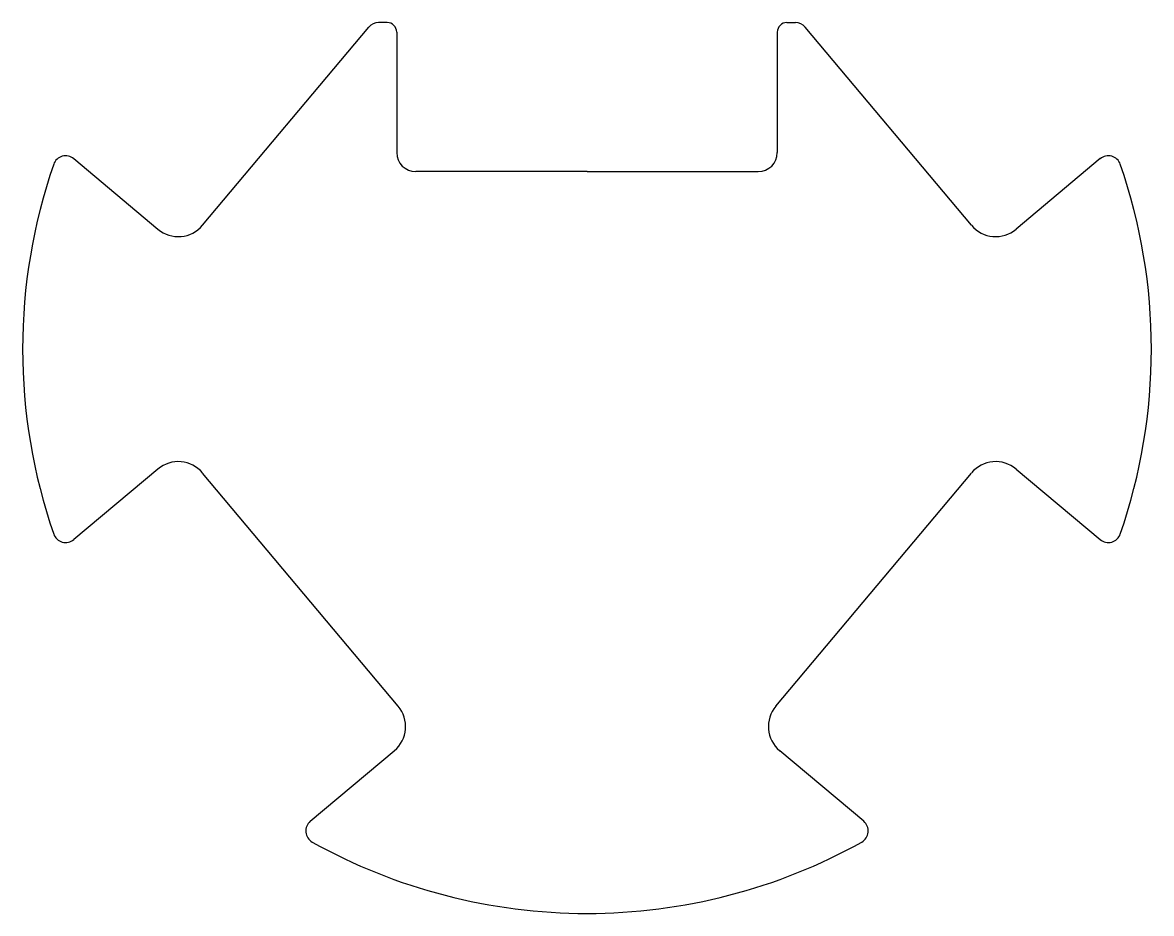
# Model space of a CAD drawing. Header units: millimetres. Extents: x -89 to 89, y -89 to 52.
import ezdxf

# ---------------------------------------------------------------- set-up
doc = ezdxf.new("R2010")
doc.units = ezdxf.units.MM
doc.layers.get('0').update_dxf_attribs({"linetype": 'CONTINUOUS'})

msp = doc.modelspace()

# ---------------------------------------------------------------- linework, layer by layer
for p, q in [((-60.62, 19.54), (-34.4, 50.79)), ((-31.5, 51.5), (-32.87, 51.5)), ((-30, 50), (-30, 31)), ((30, 50), (30, 31)), ((31.5, 51.5), (32.87, 51.5)), ((60.62, 19.54), (34.4, 50.79)), ((-80.91, 30.04), (-67.67, 18.92)), ((80.91, 30.04), (67.67, 18.92)), ((0, 28), (-27, 28)), ((0, 28), (27, 28)), ((-67.67, -18.92), (-80.91, -30.04)), ((-29.77, -56.31), (-60.62, -19.54)), ((29.77, -56.31), (60.62, -19.54)), ((67.67, -18.92), (80.91, -30.04)), ((-43.63, -74.47), (-30.39, -63.35)), ((43.63, -74.47), (30.39, -63.35))]:
    msp.add_line(p, q)
for centre, radius, start, end in [((-32.87, 49.5), 2, 90, 140), ((-31.5, 50), 1.5, 0, 90), ((31.5, 50), 1.5, 90, 180), ((32.87, 49.5), 2, 40, 90), ((-82.2, 28.5), 2, 50, 160.8745), ((-27, 31), 3, 180, 270), ((27, 31), 3, -90, 0), ((82.2, 28.5), 2, 19.1255, 130), ((0, 0), 89, 160.8745, 199.1255), ((0, 0), 89, -19.1255, 19.1255), ((-64.45, 22.75), 5, 230, 320), ((64.45, 22.75), 5, 220, 310), ((-64.45, -22.75), 5, 40, 130), ((64.45, -22.75), 5, 50, 140), ((-82.2, -28.5), 2, 199.1255, 310), ((82.2, -28.5), 2, 230, 340.8745), ((-33.6, -59.52), 5, -50, 40), ((33.6, -59.52), 5, 140, 230), ((-42.35, -76), 2, 130, 240.8745), ((42.35, -76), 2, -60.8745, 50), ((0, 0), 89, 240.8745, 270), ((0, 0), 89, 270, 299.1255)]:
    msp.add_arc(centre, radius, start, end)

doc.saveas('drawing.dxf')
